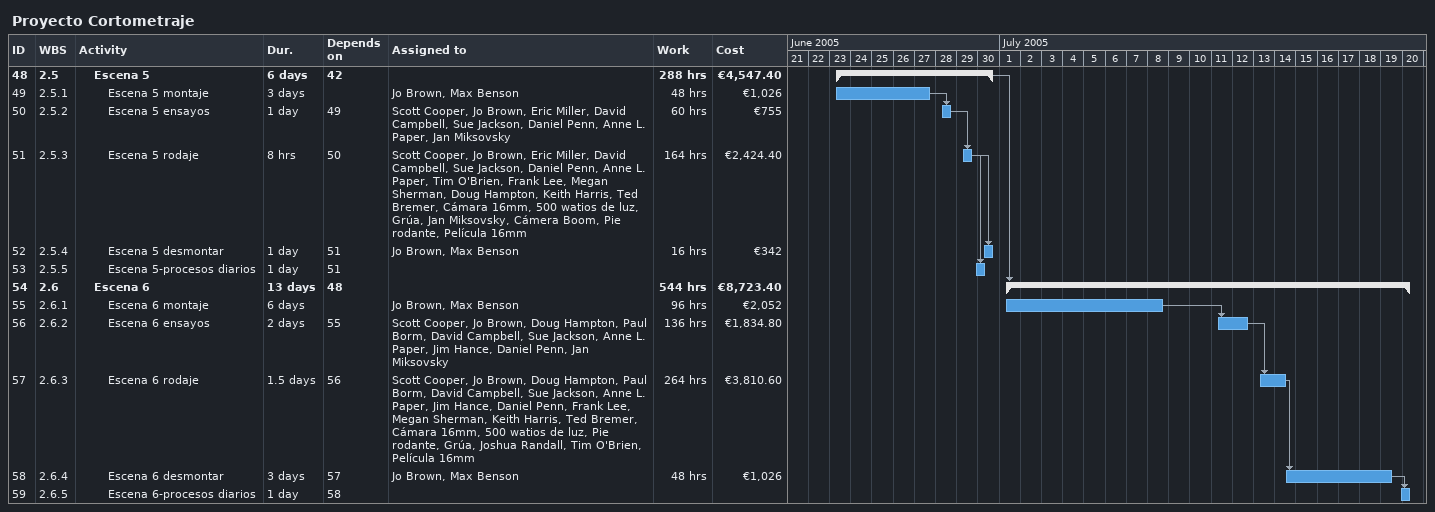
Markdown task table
Proyecto Cortometraje

| ID | WBS | Task | Duration | Start | Finish | Predecessors | Resources | Work (h) | Cost (€) |
|---|---|---|---|---|---|---|---|---|---|
| 48 | 2.5 | **Escena 5** | 6d | 2005-06-23 | 2005-06-30 | 42 |  | 288 | 4547.40 |
| 49 | 2.5.1 | Escena 5 montaje | 3d | 2005-06-23 | 2005-06-27 |  | Jo Brown, Max Benson | 48 | 1026 |
| 50 | 2.5.2 | Escena 5 ensayos | 1d | 2005-06-28 | 2005-06-28 | 49 | Scott Cooper, Jo Brown, Eric Miller, David Campbell, Sue Jackson, Daniel Penn, Anne L. Paper, Jan Miksovsky | 60 | 755 |
| 51 | 2.5.3 | Escena 5 rodaje | 8h | 2005-06-29 | 2005-06-29 | 50 | Scott Cooper, Jo Brown, Eric Miller, David Campbell, Sue Jackson, Daniel Penn, Anne L. Paper, Tim O'Brien, Frank Lee, Megan Sherman, Doug Hampton, Keith Harris, Ted Bremer, Cámara 16mm, 500 watios de luz, Grúa, Jan Miksovsky, Cámera Boom, Pie rodante, Película 16mm | 164 | 2424.40 |
| 52 | 2.5.4 | Escena 5 desmontar | 1d | 2005-06-30 | 2005-06-30 | 51 | Jo Brown, Max Benson | 16 | 342 |
| 53 | 2.5.5 | Escena 5-procesos diarios | 1d | 2005-06-29 | 2005-06-30 | 51 |  |  |  |
| 54 | 2.6 | **Escena 6** | 13d | 2005-07-01 | 2005-07-20 | 48 |  | 544 | 8723.40 |
| 55 | 2.6.1 | Escena 6 montaje | 6d | 2005-07-01 | 2005-07-08 |  | Jo Brown, Max Benson | 96 | 2052 |
| 56 | 2.6.2 | Escena 6 ensayos | 2d | 2005-07-11 | 2005-07-12 | 55 | Scott Cooper, Jo Brown, Doug Hampton, Paul Borm, David Campbell, Sue Jackson, Anne L. Paper, Jim Hance, Daniel Penn, Jan Miksovsky | 136 | 1834.80 |
| 57 | 2.6.3 | Escena 6 rodaje | 1.5d | 2005-07-13 | 2005-07-14 | 56 | Scott Cooper, Jo Brown, Doug Hampton, Paul Borm, David Campbell, Sue Jackson, Anne L. Paper, Jim Hance, Daniel Penn, Frank Lee, Megan Sherman, Keith Harris, Ted Bremer, Cámara 16mm, 500 watios de luz, Pie rodante, Grúa, Joshua Randall, Tim O'Brien, Película 16mm | 264 | 3810.60 |
| 58 | 2.6.4 | Escena 6 desmontar | 3d | 2005-07-14 | 2005-07-19 | 57 | Jo Brown, Max Benson | 48 | 1026 |
| 59 | 2.6.5 | Escena 6-procesos diarios | 1d | 2005-07-19 | 2005-07-20 | 58 |  |  |  |
